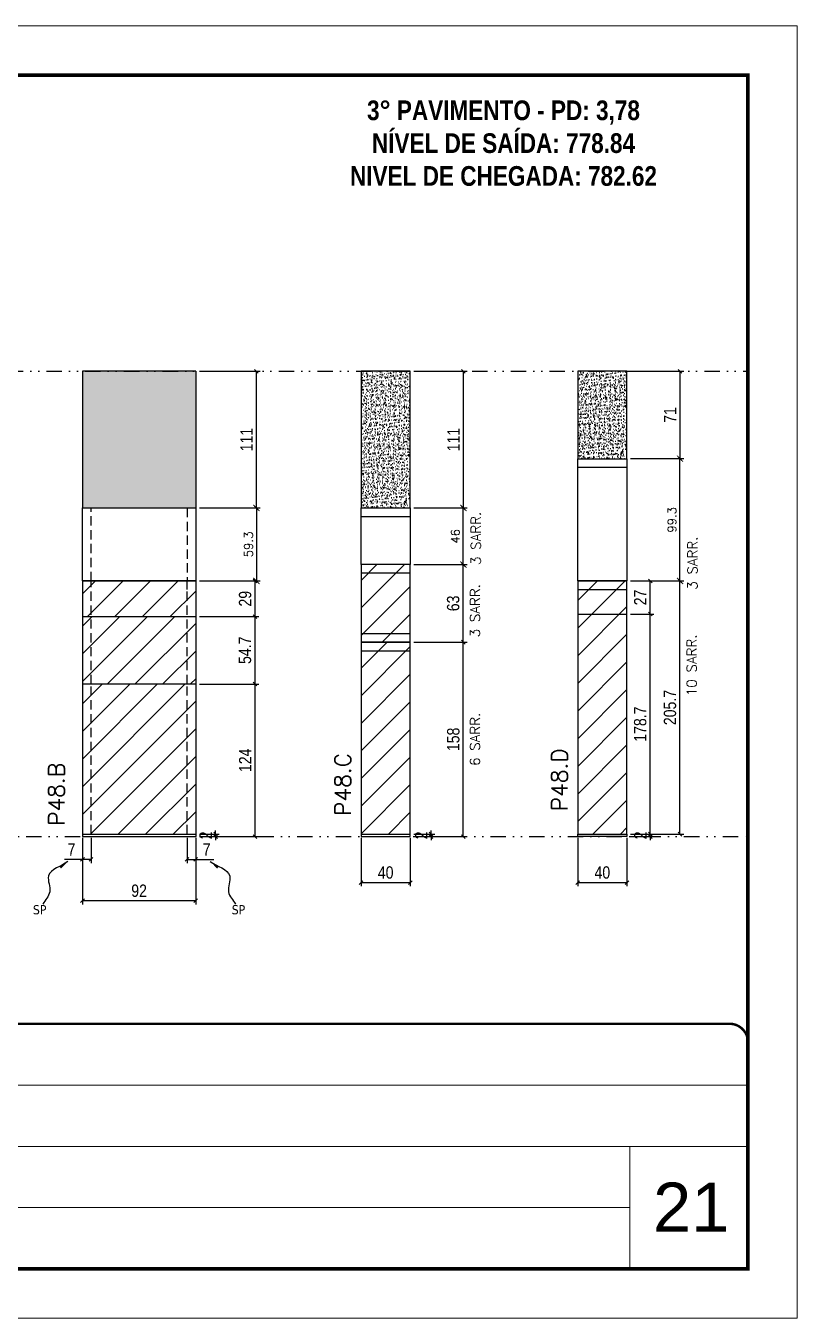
# Model space of a CAD drawing. Extents: x 2949 to 9203, y -16089 to 12527.
# Drawn here: x 3807 to 4434, y 5734 to 6784 of the extents above; entities that cross this region are included whole.
import ezdxf

# ---------------------------------------------------------------- set-up
doc = ezdxf.new("R2010")
doc.units = 0
for name, pattern in [('CONTINUO', [0]), ('DASHED', [0.75, 0.5, -0.25]), ('DIVIDE2', [0.625, 0.25, -0.125, 0, -0.125, 0, -0.125]), ('HIDDEN', [0.375, 0.25, -0.125])]:
    doc.linetypes.add(name, pattern=pattern)
for name, color, linetype, lineweight in [('CARIMBO', 255, 'Continuous', 9), ('Folhas', 255, 'Continuous', 9), ('Hachura', 251, 'Continuous', 9), ('SARRAFO DE PRESSAO', 251, 'DASHED', 9), ('Texto Seção', 7, 'Continuous', 15)]:
    doc.layers.add(name, color=color, linetype=linetype, lineweight=lineweight)
for name, color, linetype in [('COTA', 241, 'Continuous'), ('NOMENCLATURA', 7, 'Continuous'), ('Nível', 160, 'Continuous'), ('Painéis', 200, 'Continuous'), ('SARR_2.2x7', 40, 'Continuous'), ('Sarrafo de Pressão', 42, 'HIDDEN'), ('texto', 7, 'Continuous')]:
    doc.layers.add(name, color=color, linetype=linetype)
doc.styles.add('ARIAL', font='arial.ttf')
doc.styles.add('COTA TECNICA', font='techl___.ttf', dxfattribs={"height": 10})
doc.styles.add('COTA TECNICA-50', font='techl___.ttf', dxfattribs={"height": 10})
doc.styles.add('REGUA-120', font='ROMANS.shx', dxfattribs={"height": 15})
doc.styles.add('ROMANC', font='techb___.ttf', dxfattribs={"height": 2.5})
doc.styles.add('ROMANS', font='romans.shx')
doc.styles.get("Standard").update_dxf_attribs({"font": 'arial.ttf'})
doc.dimstyles.new('COTA PAINEL-50', dxfattribs={"dimtxt": 10, "dimasz": 3, "dimexe": 3, "dimexo": 3, "dimgap": 3, "dimtad": 1, "dimdec": 1, "dimzin": 12, "dimdsep": 46, "dimtxsty": 'COTA TECNICA-50', "dimblk1": 'OBLIQUE', "dimblk2": 'OBLIQUE', "dimsah": 1, "dimcen": 0.9, "dimclrd": 4, "dimclre": 4, "dimclrt": 240, "dimadec": 1, "dimazin": 3, "dimtfac": 1, "dimtdec": 1, "dimtmove": 0, "dimatfit": 3, "dimfxl": 1, "dimtolj": 1, "dimtzin": 12, "dimarcsym": 0})
doc.dimstyles.new('Cota Paínel', dxfattribs={"dimtxt": 7, "dimasz": 5, "dimexe": 3, "dimexo": 3, "dimgap": 3, "dimtad": 1, "dimdec": 1, "dimzin": 12, "dimdsep": 46, "dimtxsty": 'ROMANS', "dimblk": 'ARCHTICK', "dimcen": 0, "dimclrd": 4, "dimclre": 4, "dimclrt": 1, "dimadec": 1, "dimazin": 3, "dimtfac": 1, "dimtdec": 1, "dimtmove": 0, "dimatfit": 3, "dimldrblk": 'OBLIQUE', "dimfxl": 1, "dimtolj": 1, "dimtzin": 12, "dimarcsym": 0})
doc.dimstyles.new('PAINEL', dxfattribs={"dimtxt": 10, "dimasz": 3, "dimexe": 3, "dimexo": 3, "dimgap": 3, "dimtad": 1, "dimdec": 1, "dimzin": 12, "dimdsep": 46, "dimtxsty": 'COTA TECNICA', "dimblk1": 'OBLIQUE', "dimblk2": 'OBLIQUE', "dimsah": 1, "dimcen": 0.9, "dimclrd": 4, "dimclre": 4, "dimclrt": 240, "dimadec": 1, "dimazin": 3, "dimtfac": 1, "dimtdec": 1, "dimtmove": 0, "dimatfit": 3, "dimfxl": 1, "dimtolj": 1, "dimtzin": 12, "dimarcsym": 0})
doc.dimstyles.get("Standard").update_dxf_attribs({"dimtxt": 0.18, "dimasz": 0.18, "dimexe": 0.18, "dimexo": 0.0625, "dimgap": 0.09, "dimtad": 0, "dimtih": 1, "dimtoh": 1, "dimdec": 4, "dimzin": 0, "dimdsep": 46, "dimtxsty": 'Standard', "dimcen": 0.09, "dimadec": 0, "dimazin": 0, "dimtfac": 1, "dimtdec": 4, "dimtofl": 0, "dimtmove": 0, "dimatfit": 3, "dimfxl": 1, "dimtolj": 1, "dimtzin": 0, "dimarcsym": 0})
pattern_1 = [(45, (-126071.967, -22713.47), (-11.2253202, 11.2253202), [])]

# ---------------------------------------------------------------- blocks, each defined once
blk = doc.blocks.new('9999999999')
at = {"color": 30, "linetype": 'CONTINUO'}
for p, q in [((98564.6, 34379.6), (99584, 34379.6)), ((98564.6, 34329.8), (99488, 34329.8)), ((99584, 34329.8), (99488, 34329.8)), ((99488, 34329.8), (99488, 34230.2)), ((98564.6, 34280), (99488, 34280))]:
    blk.add_line(p, q, dxfattribs=at)
at = {"color": 30, "linetype": 'CONTINUO', "const_width": 2}
blk.add_lwpolyline([(99584, 34230.2), (99584, 34414.4, 0.414214), (99569, 34429.4), (98229, 34429.4, 0.414214), (98214, 34414.4), (98214, 34245.2, 0.414214), (98229, 34230.2), (99584, 34230.2)], format="xyb", dxfattribs=at)
at = {"layer": 'Folhas'}
blk.add_lwpolyline([(98139, 34190.2), (99624, 34190.2), (99624, 35240.2), (98139, 35240.2)], close=True, dxfattribs=at)
at = {"layer": 'Folhas', "color": 30, "const_width": 3}
blk.add_lwpolyline([(98214, 34230.2), (99584, 34230.2), (99584, 35200.2), (98214, 35200.2)], close=True, dxfattribs=at)
blk = doc.blocks.new('_Oblique')
at = {"color": 0, "linetype": 'ByBlock', "lineweight": -2}
blk.add_line((-0.5, -0.5), (0.5, 0.5), dxfattribs=at)
blk = doc.blocks.new('*D656')
at = {"layer": 'COTA', "color": 4, "linetype": 'ByBlock', "lineweight": -2, "transparency": 16777216}
for p, q in [((3948.2, 6249.1), (3996.4, 6249.1)), ((3993.4, 6125.1), (3993.4, 6249.1)), ((3948.2, 6125.1), (3996.4, 6125.1))]:
    blk.add_line(p, q, dxfattribs=at)
at = {"layer": 'Defpoints', "color": 0, "linetype": 'ByBlock', "transparency": 16777216}
for p in [(3945.2, 6249.1), (3993.4, 6249.1), (3945.2, 6125.1)]:
    blk.add_point(p, dxfattribs=at)
at = {"layer": 'COTA', "color": 4, "linetype": 'ByBlock', "lineweight": -2, "transparency": 16777216, "xscale": 3, "yscale": 3, "zscale": 3}
for p, rotation in [((3993.4, 6249.1), 90), ((3993.4, 6125.1), 270)]:
    blk.add_blockref('_Oblique', p, dxfattribs=dict(at, rotation=rotation))
at = {"layer": 'COTA', "color": 240, "linetype": 'ByBlock', "transparency": 16777216, "insert": (3985.4, 6187.1), "char_height": 10, "attachment_point": 5, "rotation": 90, "style": 'COTA TECNICA'}
blk.add_mtext('\\A1;124', dxfattribs=at)
blk = doc.blocks.new('*D657')
at = {"layer": 'COTA', "color": 4, "linetype": 'ByBlock', "lineweight": -2, "transparency": 16777216}
for p, q in [((3948.2, 6303.9), (3996.4, 6303.9)), ((3993.4, 6249.1), (3993.4, 6303.9)), ((3948.2, 6249.1), (3996.4, 6249.1))]:
    blk.add_line(p, q, dxfattribs=at)
at = {"layer": 'Defpoints', "color": 0, "linetype": 'ByBlock', "transparency": 16777216}
for p in [(3945.2, 6303.9), (3993.4, 6303.9), (3945.2, 6249.1)]:
    blk.add_point(p, dxfattribs=at)
at = {"layer": 'COTA', "color": 4, "linetype": 'ByBlock', "lineweight": -2, "transparency": 16777216, "xscale": 3, "yscale": 3, "zscale": 3}
for p, rotation in [((3993.4, 6303.9), 90), ((3993.4, 6249.1), 270)]:
    blk.add_blockref('_Oblique', p, dxfattribs=dict(at, rotation=rotation))
at = {"layer": 'COTA', "color": 240, "linetype": 'ByBlock', "transparency": 16777216, "insert": (3985.3, 6276.5), "char_height": 10, "attachment_point": 5, "rotation": 90, "style": 'COTA TECNICA'}
blk.add_mtext('\\A1;54.7', dxfattribs=at)
blk = doc.blocks.new('*D629')
at = {"layer": 'COTA', "color": 4, "lineweight": -2, "transparency": 16777216}
for p, q in [((3853.2, 6124.1), (3853.2, 6070)), ((3945.2, 6124.1), (3945.2, 6070)), ((3945.2, 6073), (3853.2, 6073))]:
    blk.add_line(p, q, dxfattribs=at)
at = {"layer": 'Defpoints', "color": 0, "transparency": 16777216}
for p in [(3853.2, 6127.1), (3945.2, 6127.1), (3853.2, 6073)]:
    blk.add_point(p, dxfattribs=at)
at = {"layer": 'COTA', "color": 4, "lineweight": -2, "transparency": 16777216, "xscale": 3, "yscale": 3, "zscale": 3, "rotation": 180}
blk.add_blockref('_Oblique', (3853.2, 6073), dxfattribs=at)
at = {"layer": 'COTA', "color": 4, "lineweight": -2, "transparency": 16777216, "xscale": 3, "yscale": 3, "zscale": 3}
blk.add_blockref('_Oblique', (3945.2, 6073), dxfattribs=at)
at = {"layer": 'COTA', "color": 240, "transparency": 16777216, "insert": (3899.2, 6081.1), "char_height": 10, "attachment_point": 5, "style": 'COTA TECNICA'}
blk.add_mtext('\\A1;92', dxfattribs=at)
blk = doc.blocks.new('*D630')
at = {"layer": 'COTA', "color": 4, "lineweight": -2, "transparency": 16777216}
for p, q in [((3853.2, 6122.1), (3853.2, 6103.6)), ((3860.2, 6124.1), (3860.2, 6103.6)), ((3853.2, 6106.6), (3838.5, 6106.6)), ((3860.2, 6106.6), (3853.2, 6106.6))]:
    blk.add_line(p, q, dxfattribs=at)
at = {"layer": 'Defpoints', "color": 0, "transparency": 16777216}
for p in [(3853.2, 6125.1), (3860.2, 6127.1), (3853.2, 6106.6)]:
    blk.add_point(p, dxfattribs=at)
at = {"layer": 'COTA', "color": 4, "lineweight": -2, "transparency": 16777216, "xscale": 3, "yscale": 3, "zscale": 3, "rotation": 180}
blk.add_blockref('_Oblique', (3853.2, 6106.6), dxfattribs=at)
at = {"layer": 'COTA', "color": 4, "lineweight": -2, "transparency": 16777216, "xscale": 3, "yscale": 3, "zscale": 3}
blk.add_blockref('_Oblique', (3860.2, 6106.6), dxfattribs=at)
at = {"layer": 'COTA', "color": 240, "transparency": 16777216, "insert": (3844.3, 6114.7), "char_height": 10, "attachment_point": 5, "style": 'COTA TECNICA-50'}
blk.add_mtext('\\A1;7', dxfattribs=at)
blk = doc.blocks.new('*D631')
at = {"layer": 'COTA', "color": 4, "lineweight": -2, "transparency": 16777216}
for p, q in [((3938.2, 6124.1), (3938.2, 6103.6)), ((3945.2, 6122.1), (3945.2, 6103.6)), ((3938.2, 6106.6), (3945.2, 6106.6)), ((3945.2, 6106.6), (3959.9, 6106.6))]:
    blk.add_line(p, q, dxfattribs=at)
at = {"layer": 'Defpoints', "color": 0, "transparency": 16777216}
for p in [(3938.2, 6127.1), (3945.2, 6125.1), (3945.2, 6106.6)]:
    blk.add_point(p, dxfattribs=at)
at = {"layer": 'COTA', "color": 4, "lineweight": -2, "transparency": 16777216, "xscale": 3, "yscale": 3, "zscale": 3, "rotation": 180}
blk.add_blockref('_Oblique', (3938.2, 6106.6), dxfattribs=at)
at = {"layer": 'COTA', "color": 4, "lineweight": -2, "transparency": 16777216, "xscale": 3, "yscale": 3, "zscale": 3}
blk.add_blockref('_Oblique', (3945.2, 6106.6), dxfattribs=at)
at = {"layer": 'COTA', "color": 240, "transparency": 16777216, "insert": (3954.1, 6114.7), "char_height": 10, "attachment_point": 5, "style": 'COTA TECNICA-50'}
blk.add_mtext('\\A1;7', dxfattribs=at)
blk = doc.blocks.new('*D632')
at = {"layer": 'COTA', "color": 4, "lineweight": -2, "transparency": 16777216}
for p, q in [((4079.6, 6124.1), (4079.6, 6084.8)), ((4119.6, 6124.1), (4119.6, 6084.8)), ((4079.6, 6087.8), (4119.6, 6087.8))]:
    blk.add_line(p, q, dxfattribs=at)
at = {"layer": 'Defpoints', "color": 0, "transparency": 16777216}
for p in [(4079.6, 6127.1), (4119.6, 6127.1), (4119.6, 6087.8)]:
    blk.add_point(p, dxfattribs=at)
at = {"layer": 'COTA', "color": 4, "lineweight": -2, "transparency": 16777216, "xscale": 3, "yscale": 3, "zscale": 3, "rotation": 180}
blk.add_blockref('_Oblique', (4079.6, 6087.8), dxfattribs=at)
at = {"layer": 'COTA', "color": 4, "lineweight": -2, "transparency": 16777216, "xscale": 3, "yscale": 3, "zscale": 3}
blk.add_blockref('_Oblique', (4119.6, 6087.8), dxfattribs=at)
at = {"layer": 'COTA', "color": 240, "transparency": 16777216, "insert": (4099.6, 6095.9), "char_height": 10, "attachment_point": 5, "style": 'COTA TECNICA'}
blk.add_mtext('\\A1;40', dxfattribs=at)
blk = doc.blocks.new('*D653')
at = {"layer": 'COTA', "color": 4, "linetype": 'ByBlock', "lineweight": -2, "transparency": 16777216}
for p, q in [((4122.6, 6283.1), (4165.7, 6283.1)), ((4162.7, 6125.1), (4162.7, 6283.1)), ((4122.6, 6125.1), (4165.7, 6125.1))]:
    blk.add_line(p, q, dxfattribs=at)
at = {"layer": 'Defpoints', "color": 0, "linetype": 'ByBlock', "transparency": 16777216}
for p in [(4119.6, 6283.1), (4162.7, 6283.1), (4119.6, 6125.1)]:
    blk.add_point(p, dxfattribs=at)
at = {"layer": 'COTA', "color": 4, "linetype": 'ByBlock', "lineweight": -2, "transparency": 16777216, "xscale": 3, "yscale": 3, "zscale": 3}
for p, rotation in [((4162.7, 6283.1), 90), ((4162.7, 6125.1), 270)]:
    blk.add_blockref('_Oblique', p, dxfattribs=dict(at, rotation=rotation))
at = {"layer": 'COTA', "color": 240, "linetype": 'ByBlock', "transparency": 16777216, "insert": (4154.6, 6204.1), "char_height": 10, "attachment_point": 5, "rotation": 90, "style": 'COTA TECNICA'}
blk.add_mtext('\\A1;158', dxfattribs=at)
blk = doc.blocks.new('*D654')
at = {"layer": 'COTA', "color": 4, "linetype": 'ByBlock', "lineweight": -2, "transparency": 16777216}
for p, q in [((4122.6, 6346.1), (4165.7, 6346.1)), ((4162.7, 6283.1), (4162.7, 6346.1)), ((4122.6, 6283.1), (4165.7, 6283.1))]:
    blk.add_line(p, q, dxfattribs=at)
at = {"layer": 'Defpoints', "color": 0, "linetype": 'ByBlock', "transparency": 16777216}
for p in [(4119.6, 6346.1), (4162.7, 6346.1), (4119.6, 6283.1)]:
    blk.add_point(p, dxfattribs=at)
at = {"layer": 'COTA', "color": 4, "linetype": 'ByBlock', "lineweight": -2, "transparency": 16777216, "xscale": 3, "yscale": 3, "zscale": 3}
for p, rotation in [((4162.7, 6346.1), 90), ((4162.7, 6283.1), 270)]:
    blk.add_blockref('_Oblique', p, dxfattribs=dict(at, rotation=rotation))
at = {"layer": 'COTA', "color": 240, "linetype": 'ByBlock', "transparency": 16777216, "insert": (4154.5, 6314.6), "char_height": 10, "attachment_point": 5, "rotation": 90, "style": 'COTA TECNICA'}
blk.add_mtext('\\A1;63', dxfattribs=at)
blk = doc.blocks.new('*D627')
at = {"layer": 'COTA', "color": 4, "lineweight": -2, "transparency": 16777216}
for p, q in [((4255.7, 6124.1), (4255.7, 6084.8)), ((4295.7, 6124.1), (4295.7, 6084.8)), ((4255.7, 6087.8), (4295.7, 6087.8))]:
    blk.add_line(p, q, dxfattribs=at)
at = {"layer": 'Defpoints', "color": 0, "transparency": 16777216}
for p in [(4255.7, 6127.1), (4295.7, 6127.1), (4295.7, 6087.8)]:
    blk.add_point(p, dxfattribs=at)
at = {"layer": 'COTA', "color": 4, "lineweight": -2, "transparency": 16777216, "xscale": 3, "yscale": 3, "zscale": 3, "rotation": 180}
blk.add_blockref('_Oblique', (4255.7, 6087.8), dxfattribs=at)
at = {"layer": 'COTA', "color": 4, "lineweight": -2, "transparency": 16777216, "xscale": 3, "yscale": 3, "zscale": 3}
blk.add_blockref('_Oblique', (4295.7, 6087.8), dxfattribs=at)
at = {"layer": 'COTA', "color": 240, "transparency": 16777216, "insert": (4275.7, 6095.9), "char_height": 10, "attachment_point": 5, "style": 'COTA TECNICA'}
blk.add_mtext('\\A1;40', dxfattribs=at)
blk = doc.blocks.new('*D628')
at = {"layer": 'COTA', "color": 4, "lineweight": -2, "transparency": 16777216}
for p, q in [((4298.7, 6127.1), (4317.6, 6127.1)), ((4298.7, 6125.1), (4317.6, 6125.1)), ((4314.6, 6127.1), (4314.6, 6130.1)), ((4314.6, 6125.1), (4314.6, 6127.1)), ((4314.6, 6125.1), (4314.6, 6122.1))]:
    blk.add_line(p, q, dxfattribs=at)
at = {"layer": 'Defpoints', "color": 0, "transparency": 16777216}
for p in [(4295.7, 6127.1), (4295.7, 6125.1), (4314.6, 6127.1)]:
    blk.add_point(p, dxfattribs=at)
at = {"layer": 'COTA', "color": 4, "lineweight": -2, "transparency": 16777216, "xscale": 3, "yscale": 3, "zscale": 3}
for p, rotation in [((4314.6, 6127.1), 270), ((4314.6, 6125.1), 90)]:
    blk.add_blockref('_Oblique', p, dxfattribs=dict(at, rotation=rotation))
at = {"layer": 'COTA', "color": 240, "transparency": 16777216, "insert": (4306.6, 6126.1), "char_height": 10, "attachment_point": 5, "rotation": 90, "style": 'COTA TECNICA-50'}
blk.add_mtext('\\A1;2', dxfattribs=at)
blk = doc.blocks.new('*D648')
at = {"layer": 'COTA', "color": 4, "linetype": 'ByBlock', "lineweight": -2, "transparency": 16777216}
for p, q in [((4298.7, 6332.9), (4341.8, 6332.9)), ((4338.8, 6127.1), (4338.8, 6332.9)), ((4298.7, 6127.1), (4341.8, 6127.1))]:
    blk.add_line(p, q, dxfattribs=at)
at = {"layer": 'Defpoints', "color": 0, "linetype": 'ByBlock', "transparency": 16777216}
for p in [(4295.7, 6332.9), (4338.8, 6332.9), (4295.7, 6127.1)]:
    blk.add_point(p, dxfattribs=at)
at = {"layer": 'COTA', "color": 4, "linetype": 'ByBlock', "lineweight": -2, "transparency": 16777216, "xscale": 3, "yscale": 3, "zscale": 3}
for p, rotation in [((4338.8, 6332.9), 90), ((4338.8, 6127.1), 270)]:
    blk.add_blockref('_Oblique', p, dxfattribs=dict(at, rotation=rotation))
at = {"layer": 'COTA', "color": 240, "linetype": 'ByBlock', "transparency": 16777216, "insert": (4330.7, 6230), "char_height": 10, "attachment_point": 5, "rotation": 90, "style": 'COTA TECNICA'}
blk.add_mtext('\\A1;205.7', dxfattribs=at)
blk = doc.blocks.new('*D649')
at = {"layer": 'COTA', "color": 4, "linetype": 'ByBlock', "lineweight": -2, "transparency": 16777216}
for p, q in [((4298.7, 6305.9), (4317.6, 6305.9)), ((4314.6, 6127.1), (4314.6, 6305.9)), ((4298.7, 6127.1), (4317.6, 6127.1))]:
    blk.add_line(p, q, dxfattribs=at)
at = {"layer": 'Defpoints', "color": 0, "linetype": 'ByBlock', "transparency": 16777216}
for p in [(4295.7, 6305.9), (4314.6, 6305.9), (4295.7, 6127.1)]:
    blk.add_point(p, dxfattribs=at)
at = {"layer": 'COTA', "color": 4, "linetype": 'ByBlock', "lineweight": -2, "transparency": 16777216, "xscale": 3, "yscale": 3, "zscale": 3}
for p, rotation in [((4314.6, 6305.9), 90), ((4314.6, 6127.1), 270)]:
    blk.add_blockref('_Oblique', p, dxfattribs=dict(at, rotation=rotation))
at = {"layer": 'COTA', "color": 240, "linetype": 'ByBlock', "transparency": 16777216, "insert": (4306.5, 6216.5), "char_height": 10, "attachment_point": 5, "rotation": 90, "style": 'COTA TECNICA'}
blk.add_mtext('\\A1;178.7', dxfattribs=at)
blk = doc.blocks.new('*D650')
at = {"layer": 'COTA', "color": 4, "linetype": 'ByBlock', "lineweight": -2, "transparency": 16777216}
for p, q in [((4298.7, 6332.9), (4317.6, 6332.9)), ((4314.6, 6305.9), (4314.6, 6332.9)), ((4298.7, 6305.9), (4317.6, 6305.9))]:
    blk.add_line(p, q, dxfattribs=at)
at = {"layer": 'Defpoints', "color": 0, "linetype": 'ByBlock', "transparency": 16777216}
for p in [(4295.7, 6332.9), (4314.6, 6332.9), (4295.7, 6305.9)]:
    blk.add_point(p, dxfattribs=at)
at = {"layer": 'COTA', "color": 4, "linetype": 'ByBlock', "lineweight": -2, "transparency": 16777216, "xscale": 3, "yscale": 3, "zscale": 3}
for p, rotation in [((4314.6, 6332.9), 90), ((4314.6, 6305.9), 270)]:
    blk.add_blockref('_Oblique', p, dxfattribs=dict(at, rotation=rotation))
at = {"layer": 'COTA', "color": 240, "linetype": 'ByBlock', "transparency": 16777216, "insert": (4306.5, 6319.4), "char_height": 10, "attachment_point": 5, "rotation": 90, "style": 'COTA TECNICA'}
blk.add_mtext('\\A1;27', dxfattribs=at)
blk = doc.blocks.new('*D642')
at = {"layer": 'COTA', "color": 4, "linetype": 'ByBlock', "lineweight": -2, "transparency": 16777216}
for p, q in [((3948.2, 6332.9), (3996.4, 6332.9)), ((3993.4, 6303.9), (3993.4, 6332.9)), ((3948.2, 6303.9), (3996.4, 6303.9))]:
    blk.add_line(p, q, dxfattribs=at)
at = {"layer": 'Defpoints', "color": 0, "linetype": 'ByBlock', "transparency": 16777216}
for p in [(3945.2, 6332.9), (3993.4, 6332.9), (3945.2, 6303.9)]:
    blk.add_point(p, dxfattribs=at)
at = {"layer": 'COTA', "color": 4, "linetype": 'ByBlock', "lineweight": -2, "transparency": 16777216, "xscale": 3, "yscale": 3, "zscale": 3}
for p, rotation in [((3993.4, 6332.9), 90), ((3993.4, 6303.9), 270)]:
    blk.add_blockref('_Oblique', p, dxfattribs=dict(at, rotation=rotation))
at = {"layer": 'COTA', "color": 240, "linetype": 'ByBlock', "transparency": 16777216, "insert": (3985.4, 6318.4), "char_height": 10, "attachment_point": 5, "rotation": 90, "style": 'COTA TECNICA'}
blk.add_mtext('\\A1;29', dxfattribs=at)
blk = doc.blocks.new('*D643')
at = {"layer": 'COTA', "color": 4, "linetype": 'ByBlock', "lineweight": -2, "transparency": 16777216}
for p, q in [((3948.2, 6503.2), (3997.6, 6503.2)), ((3994.6, 6392.2), (3994.6, 6503.2)), ((3948.2, 6392.2), (3997.6, 6392.2))]:
    blk.add_line(p, q, dxfattribs=at)
at = {"layer": 'Defpoints', "color": 0, "linetype": 'ByBlock', "transparency": 16777216}
for p in [(3945.2, 6503.2), (3994.6, 6503.2), (3945.2, 6392.2)]:
    blk.add_point(p, dxfattribs=at)
at = {"layer": 'COTA', "color": 4, "linetype": 'ByBlock', "lineweight": -2, "transparency": 16777216, "xscale": 3, "yscale": 3, "zscale": 3}
for p, rotation in [((3994.6, 6503.2), 90), ((3994.6, 6392.2), 270)]:
    blk.add_blockref('_Oblique', p, dxfattribs=dict(at, rotation=rotation))
at = {"layer": 'COTA', "color": 240, "linetype": 'ByBlock', "transparency": 16777216, "insert": (3986.5, 6447.7), "char_height": 10, "attachment_point": 5, "rotation": 90, "style": 'COTA TECNICA'}
blk.add_mtext('\\A1;111', dxfattribs=at)
blk = doc.blocks.new('*D644')
at = {"layer": 'COTA', "color": 4, "linetype": 'ByBlock', "lineweight": -2, "transparency": 16777216}
for p, q in [((4122.6, 6503.2), (4165.7, 6503.2)), ((4162.7, 6503.2), (4162.7, 6392.2)), ((4122.6, 6392.2), (4165.7, 6392.2))]:
    blk.add_line(p, q, dxfattribs=at)
at = {"layer": 'Defpoints', "color": 0, "linetype": 'ByBlock', "transparency": 16777216}
for p in [(4119.6, 6503.2), (4119.6, 6392.2), (4162.7, 6392.2)]:
    blk.add_point(p, dxfattribs=at)
at = {"layer": 'COTA', "color": 4, "linetype": 'ByBlock', "lineweight": -2, "transparency": 16777216, "xscale": 3, "yscale": 3, "zscale": 3}
for p, rotation in [((4162.7, 6503.2), 90), ((4162.7, 6392.2), 270)]:
    blk.add_blockref('_Oblique', p, dxfattribs=dict(at, rotation=rotation))
at = {"layer": 'COTA', "color": 240, "linetype": 'ByBlock', "transparency": 16777216, "insert": (4154.7, 6447.7), "char_height": 10, "attachment_point": 5, "rotation": 90, "style": 'COTA TECNICA'}
blk.add_mtext('\\A1;111', dxfattribs=at)
blk = doc.blocks.new('*D645')
at = {"layer": 'COTA', "color": 4, "linetype": 'ByBlock', "lineweight": -2, "transparency": 16777216}
for p, q in [((4298.7, 6503.2), (4341.8, 6503.2)), ((4338.8, 6503.2), (4338.8, 6432.2)), ((4298.7, 6432.2), (4341.8, 6432.2))]:
    blk.add_line(p, q, dxfattribs=at)
at = {"layer": 'Defpoints', "color": 0, "linetype": 'ByBlock', "transparency": 16777216}
for p in [(4295.7, 6503.2), (4295.7, 6432.2), (4338.8, 6432.2)]:
    blk.add_point(p, dxfattribs=at)
at = {"layer": 'COTA', "color": 4, "linetype": 'ByBlock', "lineweight": -2, "transparency": 16777216, "xscale": 3, "yscale": 3, "zscale": 3}
for p, rotation in [((4338.8, 6503.2), 90), ((4338.8, 6432.2), 270)]:
    blk.add_blockref('_Oblique', p, dxfattribs=dict(at, rotation=rotation))
at = {"layer": 'COTA', "color": 240, "linetype": 'ByBlock', "transparency": 16777216, "insert": (4330.7, 6467.7), "char_height": 10, "attachment_point": 5, "rotation": 90, "style": 'COTA TECNICA'}
blk.add_mtext('\\A1;71', dxfattribs=at)
blk = doc.blocks.new('*D646')
at = {"layer": 'COTA', "color": 4, "lineweight": -2, "transparency": 16777216}
for p, q in [((4122.6, 6127.1), (4139.5, 6127.1)), ((4122.6, 6125.1), (4139.5, 6125.1)), ((4136.5, 6127.1), (4136.5, 6130.1)), ((4136.5, 6125.1), (4136.5, 6127.1)), ((4136.5, 6125.1), (4136.5, 6122.1))]:
    blk.add_line(p, q, dxfattribs=at)
at = {"layer": 'Defpoints', "color": 0, "transparency": 16777216}
for p in [(4119.6, 6127.1), (4119.6, 6125.1), (4136.5, 6127.1)]:
    blk.add_point(p, dxfattribs=at)
at = {"layer": 'COTA', "color": 4, "lineweight": -2, "transparency": 16777216, "xscale": 3, "yscale": 3, "zscale": 3}
for p, rotation in [((4136.5, 6127.1), 270), ((4136.5, 6125.1), 90)]:
    blk.add_blockref('_Oblique', p, dxfattribs=dict(at, rotation=rotation))
at = {"layer": 'COTA', "color": 240, "transparency": 16777216, "insert": (4128.5, 6126.1), "char_height": 10, "attachment_point": 5, "rotation": 90, "style": 'COTA TECNICA-50'}
blk.add_mtext('\\A1;2', dxfattribs=at)
blk = doc.blocks.new('*D622')
at = {"layer": 'COTA', "color": 4, "lineweight": -2, "transparency": 16777216}
for p, q in [((3948.2, 6127.1), (3964.4, 6127.1)), ((3948.2, 6125.1), (3964.4, 6125.1)), ((3961.4, 6127.1), (3961.4, 6130.1)), ((3961.4, 6125.1), (3961.4, 6127.1)), ((3961.4, 6125.1), (3961.4, 6122.1))]:
    blk.add_line(p, q, dxfattribs=at)
at = {"layer": 'Defpoints', "color": 0, "transparency": 16777216}
for p in [(3945.2, 6127.1), (3945.2, 6125.1), (3961.4, 6127.1)]:
    blk.add_point(p, dxfattribs=at)
at = {"layer": 'COTA', "color": 4, "lineweight": -2, "transparency": 16777216, "xscale": 3, "yscale": 3, "zscale": 3}
for p, rotation in [((3961.4, 6127.1), 270), ((3961.4, 6125.1), 90)]:
    blk.add_blockref('_Oblique', p, dxfattribs=dict(at, rotation=rotation))
at = {"layer": 'COTA', "color": 240, "transparency": 16777216, "insert": (3953.4, 6126.1), "char_height": 10, "attachment_point": 5, "rotation": 90, "style": 'COTA TECNICA-50'}
blk.add_mtext('\\A1;2', dxfattribs=at)
blk = doc.blocks.new('_ArchTick')
at = {"color": 0, "linetype": 'ByBlock', "const_width": 0.15}
blk.add_lwpolyline([(-0.5, -0.5), (0.5, 0.5)], dxfattribs=at)
blk = doc.blocks.new('*D658')
at = {"layer": 'COTA', "color": 4, "lineweight": -2, "transparency": 16777216}
for p, q in [((4298.7, 6432.2), (4341.8, 6432.2)), ((4338.8, 6332.9), (4338.8, 6432.2)), ((4298.7, 6332.9), (4341.8, 6332.9))]:
    blk.add_line(p, q, dxfattribs=at)
at = {"layer": 'Defpoints', "color": 0, "transparency": 16777216}
for p in [(4295.7, 6432.2), (4338.8, 6432.2), (4295.7, 6332.9)]:
    blk.add_point(p, dxfattribs=at)
at = {"layer": 'COTA', "color": 4, "lineweight": -2, "transparency": 16777216, "xscale": 5, "yscale": 5, "zscale": 5}
for p, rotation in [((4338.8, 6432.2), 90), ((4338.8, 6332.9), 270)]:
    blk.add_blockref('_ArchTick', p, dxfattribs=dict(at, rotation=rotation))
at = {"layer": 'COTA', "color": 1, "transparency": 16777216, "insert": (4332.3, 6382.5), "char_height": 7, "attachment_point": 5, "rotation": 90, "style": 'ROMANS'}
blk.add_mtext('\\A1;99.3', dxfattribs=at)
blk = doc.blocks.new('*D659')
at = {"layer": 'COTA', "color": 4, "lineweight": -2, "transparency": 16777216}
for p, q in [((4122.6, 6392.2), (4165.7, 6392.2)), ((4162.7, 6346.1), (4162.7, 6392.2)), ((4122.6, 6346.1), (4165.7, 6346.1))]:
    blk.add_line(p, q, dxfattribs=at)
at = {"layer": 'Defpoints', "color": 0, "transparency": 16777216}
for p in [(4119.6, 6392.2), (4162.7, 6392.2), (4119.6, 6346.1)]:
    blk.add_point(p, dxfattribs=at)
at = {"layer": 'COTA', "color": 4, "lineweight": -2, "transparency": 16777216, "xscale": 5, "yscale": 5, "zscale": 5}
for p, rotation in [((4162.7, 6392.2), 90), ((4162.7, 6346.1), 270)]:
    blk.add_blockref('_ArchTick', p, dxfattribs=dict(at, rotation=rotation))
at = {"layer": 'COTA', "color": 1, "transparency": 16777216, "insert": (4156.2, 6369.1), "char_height": 7, "attachment_point": 5, "rotation": 90, "style": 'ROMANS'}
blk.add_mtext('\\A1;46', dxfattribs=at)
blk = doc.blocks.new('*D660')
at = {"layer": 'COTA', "color": 4, "lineweight": -2, "transparency": 16777216}
for p, q in [((3948.2, 6392.2), (3997.6, 6392.2)), ((3994.6, 6392.2), (3994.6, 6332.9)), ((3948.2, 6332.9), (3997.6, 6332.9))]:
    blk.add_line(p, q, dxfattribs=at)
at = {"layer": 'Defpoints', "color": 0, "transparency": 16777216}
for p in [(3945.2, 6392.2), (3945.2, 6332.9), (3994.6, 6332.9)]:
    blk.add_point(p, dxfattribs=at)
at = {"layer": 'COTA', "color": 4, "lineweight": -2, "transparency": 16777216, "xscale": 5, "yscale": 5, "zscale": 5}
for p, rotation in [((3994.6, 6392.2), 90), ((3994.6, 6332.9), 270)]:
    blk.add_blockref('_ArchTick', p, dxfattribs=dict(at, rotation=rotation))
at = {"layer": 'COTA', "color": 1, "transparency": 16777216, "insert": (3988.1, 6362.5), "char_height": 7, "attachment_point": 5, "rotation": 90, "style": 'ROMANS'}
blk.add_mtext('\\A1;59.3', dxfattribs=at)

msp = doc.modelspace()

# ---------------------------------------------------------------- hatches: boundary and pattern name
at = {"layer": 'COTA', "linetype": 'ByBlock'}
h = msp.add_hatch(dxfattribs=at)
h.set_pattern_fill('AR-CONC', color=256, scale=0.03)
h.set_pattern_definition([(50, (-130584.9165, -23839.022), (5.46554007, -0.47817257), [0.5715, -6.2865]), (355, (-130584.9165, -23839.022), (-1.05730264, 5.73170536), [0.4572, -5.02921753]), (100.4514447, (-130584.461, -23839.062), (4.40823741, 5.25353256), [0.48570026, -5.34270734]), (46.1842, (-130584.9165, -23837.498), (8.13237123, -1.26126984), [0.85725, -9.42975]), (96.6355576, (-130584.239, -23837.603), (7.122124, 7.42278374), [0.7285507, -8.01406824]), (351.184151, (-130584.9165, -23837.498), (7.122124, 7.42278374), [0.685799, -7.54379196]), (21, (-130584.1545, -23837.879), (4.54843174, -3.06795595), [0.5715, -6.2865]), (326, (-130584.1545, -23837.879), (1.85406085, 5.52563898), [0.4572, -5.0292]), (71.451445, (-130583.7754, -23838.135), (6.40249258, 2.45768307), [0.48570026, -5.34269813]), (37.5, (-130584.9165, -23839.0222), (0.092658098, 2.536651166), [0, -4.96824, 0, -5.1054, 0, -5.04825]), (7.5, (-130584.9165, -23839.0222), (2.004589875, 3.005417245), [0, -2.91084, 0, -4.85394, 0, -1.92405]), (327.5, (-130586.6157, -23839.0222), (4.067717855, -0.17186232), [0, -1.905, 0, -5.9436, 0, -7.8867]), (317.5, (-130587.3777, -23839.0222), (4.44387544, 0.76279473), [0, -2.4765, 0, -3.94716, 0, -5.6007])])
h.paths.add_polyline_path([(3853.19, 6503.17), (3853.19, 6392.17), (3945.19, 6392.17), (3945.19, 6503.17)])
h = msp.add_hatch(dxfattribs=at)
h.set_pattern_fill('AR-CONC', color=256, scale=0.03)
h.set_pattern_definition([(50, (-127645.4734, -22730.247), (5.46554007, -0.47817257), [0.5715, -6.2865]), (355, (-127645.4734, -22730.247), (-1.05730264, 5.73170536), [0.4572, -5.02921753]), (100.4514447, (-127645.018, -22730.287), (4.40823741, 5.25353256), [0.48570026, -5.34270734]), (46.1842, (-127645.4734, -22728.723), (8.13237123, -1.26126984), [0.85725, -9.42975]), (96.6355576, (-127644.796, -22728.828), (7.122124, 7.42278374), [0.7285507, -8.01406824]), (351.184151, (-127645.473, -22728.723), (7.122124, 7.42278374), [0.685799, -7.54379196]), (21, (-127644.7114, -22729.104), (4.54843174, -3.06795595), [0.5715, -6.2865]), (326, (-127644.7114, -22729.104), (1.85406085, 5.52563898), [0.4572, -5.0292]), (71.451445, (-127644.3323, -22729.3597), (6.40249258, 2.45768307), [0.48570026, -5.34269813]), (37.5, (-127645.4734, -22730.247), (0.092658098, 2.536651166), [0, -4.96824, 0, -5.1054, 0, -5.04825]), (7.5, (-127645.4734, -22730.247), (2.004589875, 3.005417245), [0, -2.91084, 0, -4.85394, 0, -1.92405]), (327.5, (-127647.1726, -22730.247), (4.067717855, -0.17186232), [0, -1.905, 0, -5.9436, 0, -7.8867]), (317.5, (-127647.9346, -22730.247), (4.44387544, 0.76279473), [0, -2.4765, 0, -3.94716, 0, -5.6007])])
h.paths.add_polyline_path([(4079.63, 6392.17), (4119.63, 6392.17), (4119.63, 6503.17), (4079.63, 6503.17)])
h = msp.add_hatch(dxfattribs=at)
h.set_pattern_fill('AR-CONC', color=256, scale=0.03)
h.set_pattern_definition([(50, (-127469.4165, -22690.247), (5.46554007, -0.47817257), [0.5715, -6.2865]), (355, (-127469.4165, -22690.247), (-1.05730264, 5.73170536), [0.4572, -5.02921753]), (100.4514447, (-127468.961, -22690.287), (4.40823741, 5.25353256), [0.48570026, -5.34270734]), (46.1842, (-127469.4165, -22688.723), (8.13237123, -1.26126984), [0.85725, -9.42975]), (96.6355576, (-127468.739, -22688.828), (7.122124, 7.42278374), [0.7285507, -8.01406824]), (351.184151, (-127469.4165, -22688.723), (7.122124, 7.42278374), [0.685799, -7.54379196]), (21, (-127468.6545, -22689.104), (4.54843174, -3.06795595), [0.5715, -6.2865]), (326, (-127468.6545, -22689.104), (1.85406085, 5.52563898), [0.4572, -5.0292]), (71.451445, (-127468.2755, -22689.3597), (6.40249258, 2.45768307), [0.48570026, -5.34269813]), (37.5, (-127469.4165, -22690.247), (0.092658098, 2.536651166), [0, -4.96824, 0, -5.1054, 0, -5.04825]), (7.5, (-127469.4165, -22690.247), (2.004589875, 3.005417245), [0, -2.91084, 0, -4.85394, 0, -1.92405]), (327.5, (-127471.1158, -22690.247), (4.067717855, -0.17186232), [0, -1.905, 0, -5.9436, 0, -7.8867]), (317.5, (-127471.8778, -22690.247), (4.44387544, 0.76279473), [0, -2.4765, 0, -3.94716, 0, -5.6007])])
h.paths.add_polyline_path([(4255.68, 6432.17), (4295.68, 6432.17), (4295.68, 6503.17), (4255.68, 6503.17)])
at = {"layer": 'Hachura', "linetype": 'ByBlock'}
h = msp.add_hatch(dxfattribs=at)
h.set_pattern_fill('ANSI31', color=256, scale=5)
h.set_pattern_definition([(45, (-126071.967, -22745.49), (-11.2253202, 11.2253202), [])])
h.paths.add_polyline_path([(4079.63, 6283.1), (4119.63, 6283.1), (4119.63, 6346.12), (4079.63, 6346.12)])
h = msp.add_hatch(dxfattribs=at)
h.set_pattern_fill('ANSI31', color=256, scale=5)
h.set_pattern_definition([(45, (0, -45.277), (-11.22532, 11.22532), [])])
h.paths.add_polyline_path([(3945.19, 6332.87), (3853.19, 6332.87), (3853.19, 6303.87), (3945.19, 6303.87)])
h = msp.add_hatch(dxfattribs=at)
h.set_pattern_fill('ANSI31', color=256, scale=5)
h.set_pattern_definition(pattern_1)
h.paths.add_polyline_path([(4295.68, 6332.87), (4255.68, 6332.87), (4255.68, 6127.14), (4295.68, 6127.14)])
h = msp.add_hatch(dxfattribs=at)
h.set_pattern_fill('ANSI31', color=256, scale=5)
h.set_pattern_definition(pattern_1)
h.paths.add_polyline_path([(3853.19, 6303.87), (3853.19, 6249.14), (3945.19, 6249.14), (3945.19, 6303.87)])
h = msp.add_hatch(dxfattribs=at)
h.set_pattern_fill('ANSI31', color=256, scale=5)
h.set_pattern_definition([(45, (0, -17.743), (-11.22532, 11.22532), [])])
h.paths.add_polyline_path([(4119.63, 6283.1), (4079.63, 6283.1), (4079.63, 6127.14), (4119.63, 6127.14)])
h = msp.add_hatch(dxfattribs=at)
h.set_pattern_fill('ANSI31', color=256, scale=5)
h.paths.add_polyline_path([(3853.19, 6249.14), (3853.19, 6127.14), (3945.19, 6127.14), (3945.19, 6249.14)])

# ---------------------------------------------------------------- linework, layer by layer
at = {"layer": 'COTA', "linetype": 'ByBlock'}
for p, q in [((3853.19, 6503.17), (3853.19, 6392.17)), ((3945.19, 6503.17), (3853.19, 6503.17)), ((3945.19, 6503.17), (3945.19, 6392.17))]:
    msp.add_line(p, q, dxfattribs=at)
for points in [[(4079.63, 6392.17), (4119.63, 6392.17), (4119.63, 6503.17), (4079.63, 6503.17)], [(4255.68, 6432.17), (4295.68, 6432.17), (4295.68, 6503.17), (4255.68, 6503.17)]]:
    msp.add_lwpolyline(points, close=True, dxfattribs=at)
at = {"layer": 'Nível', "color": 4, "linetype": 'DIVIDE2', "ltscale": 50}
for p, q in [((3383.69, 6503.17), (4394.03, 6503.17)), ((3367.11, 6125.14), (4394.03, 6125.14))]:
    msp.add_line(p, q, dxfattribs=at)
at = {"layer": 'Painéis', "linetype": 'ByBlock'}
for p, q in [((3853.19, 6392.17), (3945.19, 6392.17)), ((3853.19, 6332.87), (3853.19, 6392.17)), ((3945.19, 6392.17), (3945.19, 6332.87)), ((3853.19, 6332.87), (3853.19, 6249.14)), ((3853.19, 6332.87), (3945.19, 6332.87)), ((3945.19, 6332.87), (3853.19, 6332.87)), ((3853.19, 6332.87), (3945.19, 6332.87)), ((3945.19, 6332.87), (3853.19, 6332.87)), ((3945.19, 6332.87), (3945.19, 6249.14)), ((3853.19, 6303.87), (3945.19, 6303.87)), ((3853.19, 6249.14), (3853.19, 6125.14)), ((3853.19, 6249.14), (3945.19, 6249.14)), ((3945.19, 6249.14), (3945.19, 6125.14)), ((3853.19, 6127.14), (3945.19, 6127.14)), ((3853.19, 6125.14), (3945.19, 6125.14))]:
    msp.add_line(p, q, dxfattribs=at)
at = {"layer": 'Painéis'}
for p, q in [((4255.68, 6305.87), (4295.68, 6305.87)), ((4079.63, 6127.14), (4119.63, 6127.14)), ((4079.63, 6125.14), (4119.63, 6125.14))]:
    msp.add_line(p, q, dxfattribs=at)
for points in [[(4255.68, 6432.17), (4295.68, 6432.17), (4295.68, 6332.87), (4255.68, 6332.87)], [(4079.63, 6392.17), (4119.63, 6392.17), (4119.63, 6346.12), (4079.63, 6346.12)], [(4079.63, 6283.1), (4119.63, 6283.1), (4119.63, 6346.12), (4079.63, 6346.12)], [(4255.68, 6127.14), (4295.68, 6127.14), (4295.68, 6332.87), (4255.68, 6332.87)], [(4255.68, 6332.87), (4295.68, 6332.87), (4295.68, 6332.87), (4255.68, 6332.87)], [(4255.68, 6127.14), (4295.68, 6127.14), (4295.68, 6125.14), (4255.68, 6125.14)]]:
    msp.add_lwpolyline(points, close=True, dxfattribs=at)
msp.add_lwpolyline([(4119.63, 6125.14), (4119.63, 6283.1), (4079.63, 6283.1), (4079.63, 6125.14)], dxfattribs=at)
at = {"layer": 'SARR_2.2x7'}
for p, q in [((4255.68, 6425.17), (4295.68, 6425.17)), ((4079.63, 6385.17), (4119.63, 6385.17)), ((4119.63, 6339.12), (4079.63, 6339.12)), ((4255.68, 6325.87), (4295.68, 6325.87)), ((4079.63, 6290.1), (4119.63, 6290.1)), ((4079.63, 6276.1), (4119.63, 6276.1))]:
    msp.add_line(p, q, dxfattribs=at)
at = {"layer": 'Sarrafo de Pressão', "ltscale": 30}
for p, q in [((3860.19, 6332.87), (3860.19, 6392.17)), ((3938.19, 6392.17), (3938.19, 6332.87)), ((3860.19, 6249.14), (3860.19, 6332.87)), ((3938.19, 6325.87), (3938.19, 6332.87)), ((3938.19, 6249.14), (3938.19, 6325.87)), ((3860.19, 6127.14), (3860.19, 6249.14)), ((3938.19, 6127.14), (3938.19, 6249.14))]:
    msp.add_line(p, q, dxfattribs=at)

# ---------------------------------------------------------------- block references
at = {"layer": 'SARRAFO DE PRESSAO', "color": 6, "linetype": 'ByBlock'}
msp.add_blockref('9999999999', (-95189.94, -28456.35), dxfattribs=at)

# ---------------------------------------------------------------- texts
at = {"layer": 'CARIMBO', "style": 'ARIAL'}
msp.add_text('21', height=40, dxfattribs=at).set_placement((4316.89, 5804))
at = {"layer": 'NOMENCLATURA', "color": 2, "insert": (4195.36, 6749.92), "char_height": 16, "attachment_point": 2, "style": 'ROMANC'}
msp.add_mtext_dynamic_manual_height_columns('\\P3° PAVIMENTO - PD: 3,78\\PNÍVEL DE SAÍDA: 778.84\\PNIVEL DE CHEGADA: 782.62', width=300.2766, gutter_width=1, heights=[0], dxfattribs=at)
at = {"layer": 'texto', "color": 0, "char_height": 7.5, "attachment_point": 5}
for insert in [(3818.42, 6065.65), (3979.97, 6065.65)]:
    msp.add_mtext('{\\fTahoma|b0|i0|c0|p34;\\C4;SP}', dxfattribs=dict(at, insert=insert))
at = {"layer": 'Texto Seção', "linetype": 'Continuous', "style": 'ROMANS'}
for s, p in [('3 SARR.', (4176.89, 6345.77)), ('3 SARR.', (4352.95, 6325.69)), ('3 SARR.', (4176.21, 6287.03)), ('10 SARR.', (4352.27, 6239.23)), ('6 SARR.', (4176.21, 6182.54))]:
    msp.add_text(s, height=8, rotation=90, dxfattribs=at).set_placement(p)
at = {"layer": 'Texto Seção', "style": 'REGUA-120'}
msp.add_text('P48.B', height=13, rotation=90, dxfattribs=at).set_placement((3838.51, 6133.78))
at = {"layer": 'Texto Seção', "char_height": 13, "width": 285.3299, "attachment_point": 7, "rotation": 90, "style": 'REGUA-120'}
for s, insert in [('P48.D', (4247.35, 6145.61)), ('P48.C', (4071.3, 6141.83))]:
    msp.add_mtext(s, dxfattribs=dict(at, insert=insert))

# ---------------------------------------------------------------- dimensions: what is measured, and where the dimension line sits
at = {"layer": 'COTA', "linetype": 'ByBlock'}
for base, p1, p2, picture, middle in [((3994.56, 6503.17), (3945.19, 6392.17), (3945.19, 6503.17), '*D643', (3986.5, 6447.67)), ((4162.71, 6346.12), (4119.63, 6283.1), (4119.63, 6346.12), '*D654', (4154.49, 6314.61)), ((4314.59, 6332.87), (4295.68, 6305.87), (4295.68, 6332.87), '*D650', (4306.52, 6319.37)), ((3993.45, 6303.87), (3945.19, 6249.14), (3945.19, 6303.87), '*D657', (3985.34, 6276.5))]:
    dim = msp.add_linear_dim(base=base, p1=p1, p2=p2, angle=90, dimstyle='PAINEL', override={"dimtmove": 1}, dxfattribs=at)
    dim.commit()
    dim.dimension.update_dxf_attribs({"geometry": picture, "text_midpoint": middle})
for base, p1, p2, picture, middle in [((4162.71, 6392.17), (4119.63, 6503.17), (4119.63, 6392.17), '*D644', (4154.65, 6447.67)), ((4338.77, 6432.17), (4295.68, 6503.17), (4295.68, 6432.17), '*D645', (4330.7, 6467.67)), ((3993.45, 6332.87), (3945.19, 6303.87), (3945.19, 6332.87), '*D642', (3985.36, 6318.37)), ((4338.77, 6332.87), (4295.68, 6127.14), (4295.68, 6332.87), '*D648', (4330.66, 6230)), ((4314.59, 6305.87), (4295.68, 6127.14), (4295.68, 6305.87), '*D649', (4306.5, 6216.5)), ((4162.71, 6283.1), (4119.63, 6125.14), (4119.63, 6283.1), '*D653', (4154.58, 6204.12)), ((3993.45, 6249.14), (3945.19, 6125.14), (3945.19, 6249.14), '*D656', (3985.38, 6187.14))]:
    dim = msp.add_linear_dim(base=base, p1=p1, p2=p2, angle=90, dimstyle='PAINEL', dxfattribs=at)
    dim.commit()
    dim.dimension.update_dxf_attribs({"geometry": picture, "text_midpoint": middle})
at = {"layer": 'COTA'}
for base, p1, p2, angle, dimstyle, picture, middle in [((4338.77, 6432.17), (4295.68, 6332.87), (4295.68, 6432.17), 90, 'Cota Paínel', '*D658', (4332.27, 6382.52)), ((3994.56, 6332.87), (3945.19, 6392.17), (3945.19, 6332.87), 90, 'Cota Paínel', '*D660', (3988.06, 6362.52)), ((4162.7123, 6392.1656), (4119.6281, 6346.1231), (4119.6281, 6392.1656), 90, 'Cota Paínel', '*D659', (4156.2123, 6369.1444)), ((3853.19, 6106.63), (3860.19, 6127.14), (3853.19, 6125.14), 180, 'COTA PAINEL-50', '*D630', (3844.33, 6114.71))]:
    dim = msp.add_linear_dim(base=base, p1=p1, p2=p2, angle=angle, dimstyle=dimstyle, dxfattribs=at)
    dim.commit()
    dim.dimension.update_dxf_attribs({"geometry": picture, "text_midpoint": middle})
dim = msp.add_linear_dim(base=(3853.19, 6072.97), p1=(3945.19, 6127.14), p2=(3853.19, 6127.14), angle=180, dimstyle='PAINEL', override={"dimarcsym": 2}, dxfattribs=at)
dim.commit()
dim.dimension.update_dxf_attribs({"geometry": '*D629', "text_midpoint": (3899.19, 6081.05)})
dim = msp.add_linear_dim(base=(3945.19, 6106.63), p1=(3938.19, 6127.14), p2=(3945.19, 6125.14), dimstyle='COTA PAINEL-50', dxfattribs=at)
dim.commit()
dim.dimension.update_dxf_attribs({"geometry": '*D631', "text_midpoint": (3954.06, 6114.71)})
for base, p1, p2, picture, middle in [((3961.41, 6127.14), (3945.19, 6125.14), (3945.19, 6127.14), '*D622', (3961.41, 6126.14)), ((4136.53, 6127.14), (4119.63, 6125.14), (4119.63, 6127.14), '*D646', (4136.53, 6126.14)), ((4314.59, 6127.14), (4295.68, 6125.14), (4295.68, 6127.14), '*D628', (4314.59, 6126.14))]:
    dim = msp.add_linear_dim(base=base, p1=p1, p2=p2, angle=90, dimstyle='COTA PAINEL-50', dxfattribs=at)
    dim.commit()
    dim.dimension.update_dxf_attribs({"geometry": picture, "text_midpoint": middle, "dimtype": 160})
for base, p1, p2, picture, middle in [((4119.63, 6087.8), (4079.63, 6127.14), (4119.63, 6127.14), '*D632', (4099.63, 6095.9)), ((4295.68, 6087.8), (4255.68, 6127.14), (4295.68, 6127.14), '*D627', (4275.68, 6095.9))]:
    dim = msp.add_linear_dim(base=base, p1=p1, p2=p2, dimstyle='PAINEL', override={"dimarcsym": 2}, dxfattribs=at)
    dim.commit()
    dim.dimension.update_dxf_attribs({"geometry": picture, "text_midpoint": middle})

# ---------------------------------------------------------------- leaders
at = {"layer": 'COTA', "path_type": 1}
for points in [[(3841.37, 6104.96), (3825.58, 6093.13), (3826.51, 6080.12), (3820.95, 6070.34)], [(3957.02, 6104.96), (3972.81, 6093.13), (3971.88, 6080.12), (3977.44, 6070.34)]]:
    msp.add_leader(points, dimstyle='Standard', override={"dimasz": 8}, dxfattribs=at)

doc.saveas('drawing.dxf')
